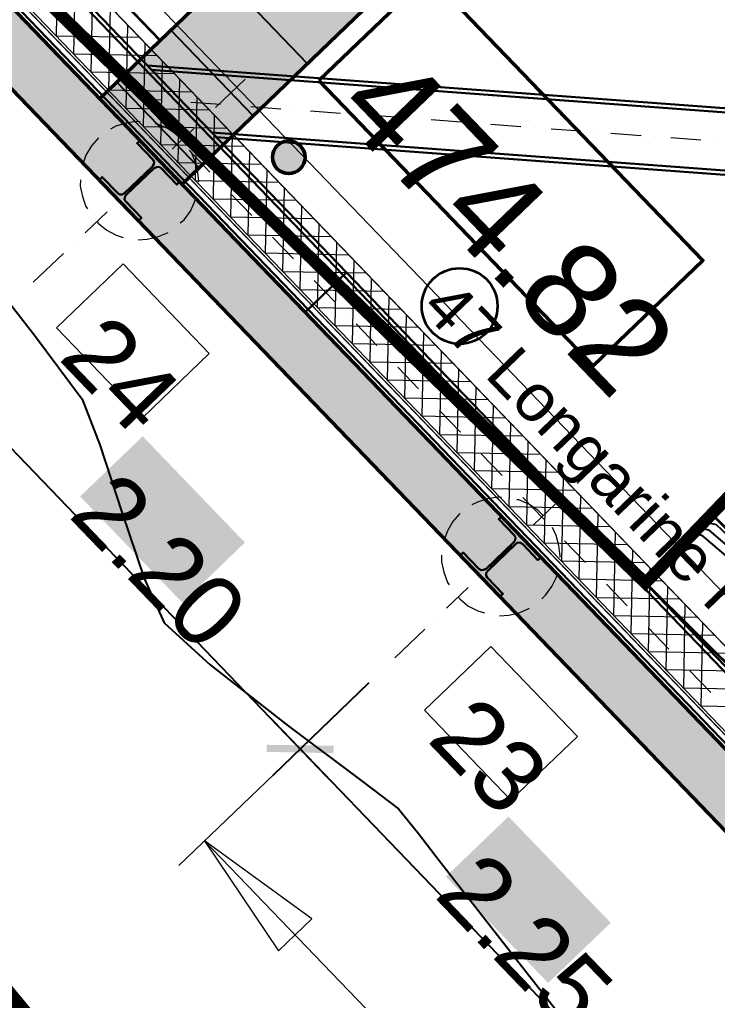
# Model space of a CAD drawing. Header units: metres. Extents: x 2687650.8 to 2687727.1, y 1234407.3 to 1234484.3.
# Drawn here: x 2687670.578 to 2687673.522, y 1234436.171 to 1234440.311 of the extents above; entities that cross this region are included whole.
import ezdxf

# ---------------------------------------------------------------- set-up
doc = ezdxf.new("R2010")
doc.units = ezdxf.units.M
for name, color, linetype in [('PDF_0', 7, 'Continuous'), ('PDF_A-GEFAELLE', 7, 'Continuous'), ('PDF_A-KOTEN', 7, 'Continuous'), ('PDF_A__BEML', 7, 'Continuous'), ('PDF_A__Text', 7, 'Continuous'), ('PDF_AV_01211-Bobe-Gebaeude', 7, 'Continuous'), ('PDF_AV_01313-Mauer-Sockel', 7, 'Continuous'), ('PDF_AV_01611-Parzelle', 7, 'Continuous'), ('PDF_E_BETON', 7, 'Continuous'), ('PDF_E_Text', 7, 'Continuous'), ('PDF_Text', 7, 'Continuous')]:
    doc.layers.add(name, color=color, linetype=linetype)
for name, color, linetype, true_color in [('PDF_062_Bauten.062 Bauteilschraffuren', 7, 'Continuous', 0x7f7f7f), ('PDF_211_Wände_Beton.211', 7, 'Continuous', 0x7f7f7f), ('PDF_211_Wände_Beton.211 Bauteilschraffuren', 7, 'Continuous', 0x7f7f7f), ('PDF_211_Wände_Beton.211 Schichttrennlinien', 7, 'Continuous', 0x7f7f7f), ('PDF_222_Spenglerarbeiten.222 Bauteilschraffuren', 7, 'Continuous', 0x7f7f7f), ('PDF_3D_Kurven', 7, 'Continuous', 0xdda500), ('PDF_3D_Kurven-Nebenhoehen', 7, 'Continuous', 0xdda500), ('PDF_A-2D-BÖSCHUNGEN', 7, 'Continuous', 0xfdfdfd), ('PDF_AV_01225-Bobe-ueb-befestigte', 7, 'Continuous', 0xfdfdfd), ('PDF_AV_01234-Bobe-Gartenanlage', 7, 'Continuous', 0xfdfdfd), ('PDF_Böschung Aushub', 7, 'Continuous', 0x7f7f7f), ('PDF_E_Farbe Beton', 7, 'Continuous', 0xdfff7f), ('PDF_Rühlwand Träger u Vermassung', 7, 'Continuous', 0x0ac1ff)]:
    doc.layers.add(name, color=color, linetype=linetype, true_color=true_color)
doc.styles.add('PDF Arial', font='arial.ttf')

# ---------------------------------------------------------------- blocks, each defined once
blk = doc.blocks.new('A$C1c84ec86')
at = {"layer": 'PDF_0', "transparency": 33554559}
blk.add_hatch(color=256, dxfattribs=at).paths.add_polyline_path([(2627.89, 405.56), (2607.99, 385.45), (2610.11, 383.34), (2630, 403.23)])
at = {"layer": 'PDF_A-KOTEN', "transparency": 33554559}
blk.add_hatch(color=256, dxfattribs=at).paths.add_polyline_path([(2436.11, 570.88), (2434.63, 570.88), (2433.79, 570.66), (2433.36, 570.66), (2432.73, 570.24), (2431.03, 569.39), (2430.19, 568.55), (2429.76, 567.7), (2429.55, 567.49), (2428.92, 566.22), (2428.71, 565.37), (2428.49, 564.95), (2428.49, 563.68), (2428.71, 562.83), (2428.71, 562.2), (2429.13, 560.93), (2429.55, 560.29), (2429.98, 559.87), (2430.4, 559.23), (2430.82, 558.81), (2431.46, 558.39), (2431.88, 557.96), (2432.52, 557.54), (2433.15, 557.33), (2434, 557.12), (2434.42, 557.12), (2435.9, 556.9), (2436.33, 557.12), (2437.17, 557.12), (2438.44, 557.54), (2439.71, 558.39), (2440.14, 558.81), (2440.77, 559.23), (2440.98, 559.87), (2441.41, 560.29), (2441.83, 560.93), (2442.46, 562.83), (2442.46, 564.95), (2442.25, 565.37), (2442.04, 566.22), (2441.41, 567.49), (2441.41, 567.7), (2440.77, 568.55), (2440.56, 568.76), (2439.71, 569.39), (2439.5, 569.61), (2438.65, 570.03), (2438.44, 570.24), (2437.6, 570.66), (2437.17, 570.66)])
at = {"layer": 'PDF_A__BEML', "true_color": 0xffffff, "transparency": 33554559}
for points in [[(2477.81, 437.95), (2477.81, 401.33), (2540.04, 401.33), (2540.04, 437.95)], [(2700.49, 437.95), (2700.49, 401.33), (2762.72, 401.33), (2762.72, 437.95)]]:
    blk.add_hatch(color=7, dxfattribs=at).paths.add_polyline_path(points)
at = {"layer": 'PDF_Böschung Aushub', "true_color": 0xdd6d8a, "transparency": 33554559}
blk.add_hatch(color=243, dxfattribs=at).paths.add_polyline_path([(1502.44, 1125.66), (1502.44, 547.8), (1552.39, 547.8), (1552.39, 1075.71), (2362.45, 1075.71), (2362.45, 523.67), (2412.62, 523.67), (2412.41, 1075.71), (2412.41, 1125.66)])
at = {"layer": 'PDF_E_Farbe Beton', "true_color": 0xbfff7f, "transparency": 33554559}
h = blk.add_hatch(color=71, dxfattribs=at)
h.paths.add_polyline_path([(3096.53, 1972.34), (3087.64, 1847.46), (3087.42, 523.67), (612.36, 523.67), (612.36, 1217.32), (591.83, 1429.41), (592.04, 1430.89), (672.48, 2565.87), (2668.74, 2565.87), (2848.03, 2530.94), (2997.89, 2390.18), (3013.34, 2375.79), (3093.99, 2206.03), (3096.53, 2200.53)])
h.paths.add_polyline_path([(3120.45, 1972.34), (3120.45, 2206.03), (3039.8, 2375.79), (3033.03, 2390.18), (2883.16, 2530.94), (2859.46, 2553.17), (2794.47, 2565.87), (2671.07, 2589.79), (650.04, 2589.79), (648.35, 2565.87), (567.91, 1430.89), (568.12, 1429.41), (588.44, 1217.32), (588.44, 499.75), (3111.55, 499.75), (3111.55, 1847.46)], flags=0)
at = {"layer": 'PDF_Rühlwand Träger u Vermassung', "transparency": 33554559}
for points in [[(2397.38, 501.66), (2397.17, 501.66), (2396.74, 501.45), (2387.01, 501.45), (2387.01, 499.75), (2410.93, 499.75), (2410.93, 501.45), (2401.19, 501.45), (2400.95, 501.46), (2400.55, 501.66), (2400.34, 501.87), (2399.92, 502.08), (2399.71, 502.51), (2399.71, 502.72), (2399.5, 503.14), (2399.5, 520.29), (2399.71, 520.71), (2399.92, 520.92), (2400.13, 521.34), (2400.55, 521.77), (2400.98, 521.98), (2411.14, 521.98), (2411.14, 523.67), (2387.01, 523.67), (2387.01, 521.98), (2397.17, 521.98), (2397.59, 521.77), (2398.01, 521.34), (2398.23, 520.92), (2398.44, 520.71), (2398.44, 520.29), (2398.65, 519.86), (2398.44, 503.56), (2398.44, 502.72), (2398.23, 502.51), (2398.01, 502.08), (2397.8, 501.87)], [(2606.93, 499.75), (2631.06, 499.75), (2631.06, 501.45), (2620.9, 501.45), (2620.69, 501.66), (2620.27, 501.87), (2620.06, 502.08), (2619.84, 502.51), (2619.63, 502.72), (2619.63, 520.71), (2619.84, 520.92), (2620.06, 521.34), (2620.27, 521.56), (2620.69, 521.77), (2620.9, 521.98), (2631.06, 521.98), (2631.06, 523.67), (2607.14, 523.67), (2607.14, 521.98), (2617.09, 521.98), (2617.52, 521.77), (2617.73, 521.56), (2618.15, 521.34), (2618.36, 520.92), (2618.36, 520.71), (2618.57, 520.29), (2618.57, 503.14), (2618.36, 502.72), (2618.15, 502.51), (2618.15, 502.08), (2617.73, 501.87), (2617.52, 501.66), (2617.09, 501.45), (2606.93, 501.45)]]:
    blk.add_hatch(color=256, dxfattribs=at).paths.add_polyline_path(points)
at = {"layer": 'PDF_062_Bauten.062 Bauteilschraffuren', "lineweight": 18}
blk.add_lwpolyline([(2621.11, 2560.79), (677.13, 2560.79), (608.13, 1589.22), (608.13, 1483.39), (616.38, 1483.39), (616.38, 527.69), (3083.61, 527.69), (3083.61, 1406.76), (3082.98, 1406.76), (3083.61, 1981.87), (3091.45, 1981.87), (3091.45, 2122.63)], dxfattribs=at)
at = {"layer": 'PDF_211_Wände_Beton.211', "lineweight": 18}
for points in [[(2625.56, 2560.79), (677.13, 2560.79), (676.5, 2552.75), (608.34, 1592.4), (608.34, 1483.39), (616.38, 1483.39), (616.38, 527.69), (617.44, 527.69), (3082.56, 527.69), (3083.61, 527.69), (3083.61, 1981.87), (3091.45, 1981.87), (3091.45, 2101.89), (3091.45, 2123.9)], [(3057.58, 2120.3), (2703.03, 2120.3), (2036.9, 2120.3), (1550.49, 2120.3), (1524.45, 2120.3), (1524.45, 1612.29), (1524.45, 1598.32), (1524.45, 1590.28), (1550.49, 1590.28), (1550.49, 2100.41), (2036.9, 2100.41), (2703.03, 2100.41), (3057.58, 2100.41), (3057.58, 1981.87), (3057.58, 553.73), (642.42, 553.73), (642.42, 1483.39), (642.42, 1591.13), (708.88, 2526.92), (2625.35, 2526.92)]]:
    blk.add_lwpolyline(points, dxfattribs=at)
at = {"layer": 'PDF_211_Wände_Beton.211 Bauteilschraffuren', "lineweight": 18}
for points in [[(2330.91, 528.75), (2305.73, 553.73)], [(2341.5, 528.75), (2316.52, 553.73)], [(2352.08, 528.75), (2327.1, 553.73)], [(2330.49, 528.75), (2355.47, 553.73)], [(2362.67, 528.75), (2337.69, 553.73)], [(2341.07, 528.75), (2366.05, 553.73)], [(2373.25, 528.75), (2348.27, 553.73)], [(2351.66, 528.75), (2376.64, 553.73)], [(2383.83, 528.75), (2358.85, 553.73)], [(2362.24, 528.75), (2387.43, 553.73)], [(2394.42, 528.75), (2369.44, 553.73)], [(2373.04, 528.75), (2398.01, 553.73)], [(2405, 528.75), (2380.02, 553.73)], [(2383.62, 528.75), (2408.6, 553.73)], [(2415.58, 528.75), (2390.61, 553.73)], [(2394.2, 528.75), (2419.18, 553.73)], [(2426.38, 528.75), (2401.19, 553.73)], [(2404.79, 528.75), (2429.76, 553.73)], [(2436.96, 528.75), (2411.98, 553.73)], [(2415.37, 528.75), (2440.35, 553.73)], [(2447.54, 528.75), (2422.57, 553.73)], [(2425.95, 528.75), (2450.93, 553.73)], [(2458.13, 528.75), (2433.15, 553.73)], [(2436.54, 528.75), (2461.52, 553.73)], [(2468.71, 528.75), (2443.73, 553.73)], [(2447.12, 528.75), (2472.1, 553.73)], [(2479.3, 528.75), (2454.32, 553.73)], [(2457.71, 528.75), (2482.89, 553.73)], [(2489.88, 528.75), (2464.9, 553.73)], [(2468.5, 528.75), (2493.48, 553.73)], [(2500.46, 528.75), (2475.49, 553.73)], [(2479.08, 528.75), (2504.06, 553.73)], [(2511.05, 528.75), (2486.07, 553.73)], [(2489.67, 528.75), (2514.64, 553.73)], [(2521.84, 528.75), (2496.65, 553.73)], [(2500.25, 528.75), (2525.23, 553.73)], [(2532.42, 528.75), (2507.45, 553.73)], [(2510.83, 528.75), (2535.81, 553.73)], [(2543.01, 528.75), (2518.03, 553.73)], [(2521.42, 528.75), (2546.39, 553.73)], [(2553.59, 528.75), (2528.61, 553.73)], [(2532, 528.75), (2556.98, 553.73)], [(2564.18, 528.75), (2539.2, 553.73)], [(2542.58, 528.75), (2567.56, 553.73)], [(2574.76, 528.75), (2549.78, 553.73)], [(2553.17, 528.75), (2578.36, 553.73)], [(2585.34, 528.75), (2560.37, 553.73)], [(2563.96, 528.75), (2588.94, 553.73)], [(2595.93, 528.75), (2570.95, 553.73)], [(2574.55, 528.75), (2599.52, 553.73)], [(2606.51, 528.75), (2581.53, 553.73)], [(2585.13, 528.75), (2610.11, 553.73)], [(2617.3, 528.75), (2592.12, 553.73)], [(2595.71, 528.75), (2620.69, 553.73)], [(2627.89, 528.75), (2602.91, 553.73)], [(2606.3, 528.75), (2631.27, 553.73)], [(2638.47, 528.75), (2613.49, 553.73)], [(2616.88, 528.75), (2641.86, 553.73)], [(2649.06, 528.75), (2624.08, 553.73)], [(2627.46, 528.75), (2652.44, 553.73)], [(2659.64, 528.75), (2634.66, 553.73)], [(2638.05, 528.75), (2663.03, 553.73)], [(2670.22, 528.75), (2645.24, 553.73)], [(2648.63, 528.75), (2673.82, 553.73)], [(2680.81, 528.75), (2655.83, 553.73)], [(2659.43, 528.75), (2684.4, 553.73)], [(2691.39, 528.75), (2666.41, 553.73)], [(2670.01, 528.75), (2694.99, 553.73)], [(2701.97, 528.75), (2677, 553.73)], [(2680.59, 528.75), (2705.57, 553.73)], [(2712.77, 528.75), (2687.58, 553.73)], [(2691.18, 528.75), (2716.15, 553.73)], [(2723.35, 528.75), (2698.37, 553.73)], [(2701.76, 528.75), (2726.74, 553.73)], [(2712.34, 528.75), (2737.32, 553.73)], [(2722.93, 528.75), (2747.91, 553.73)]]:
    blk.add_lwpolyline(points, dxfattribs=at)
at = {"layer": 'PDF_211_Wände_Beton.211 Schichttrennlinien', "lineweight": 18}
blk.add_lwpolyline([(617.44, 528.75), (642.42, 528.75), (3057.58, 528.75), (3082.56, 528.75)], dxfattribs=at)
at = {"layer": 'PDF_222_Spenglerarbeiten.222 Bauteilschraffuren', "lineweight": 18}
blk.add_lwpolyline([(2293.45, 553.73), (2293.45, 568.76), (3057.58, 568.76), (3057.58, 553.73)], close=True, dxfattribs=at)
at = {"layer": 'PDF_3D_Kurven', "lineweight": 25}
blk.add_lwpolyline([(2344.88, 441.97), (2415.37, 434.56), (2448.81, 430.33), (2467.87, 422.49), (2494.75, 409.37), (2521.84, 396.67), (2540.89, 389.9), (2567.14, 391.59), (2608.41, 397.52), (2647.15, 403.87), (2665.99, 406.83), (2679.32, 405.56), (2692.87, 404.08), (2710.65, 402.17), (2746.42, 398.58), (2781.77, 394.98)], dxfattribs=at)
at = {"layer": 'PDF_3D_Kurven-Nebenhoehen', "lineweight": 25}
for points in [[(2668.11, 583.79), (2672.34, 586.54), (2679.32, 586.96), (2687.16, 587.39), (2704.51, 587.6), (2741.34, 588.23), (2777.96, 588.87), (2795.11, 589.29), (2801.46, 589.29), (2807.6, 589.5), (2810.77, 598.39), (2813.95, 608.76), (2813.73, 625.7), (2813.1, 655.12), (2812.68, 671), (2814.58, 680.31), (2815.85, 698.72), (2819.03, 742.96), (2822.84, 795.88), (2826.22, 841.39), (2827.92, 862.77)], [(2668.11, 580.4), (2671.7, 582.73), (2686.1, 584), (2711.07, 585.06), (2729.91, 585.69), (2751.29, 586.12), (2780.08, 586.54), (2794.9, 586.75), (2804, 587.17), (2810.35, 587.39), (2817.12, 587.39), (2830.03, 588.02), (2855.22, 588.87), (2874.48, 589.93), (2893.75, 591.83), (2918.93, 594.79), (2932.27, 596.91), (2932.27, 606.22), (2931.85, 615.96), (2935.45, 634.16), (2943.49, 672.69), (2951.74, 712.48), (2955.98, 734.5), (2957.25, 749.52)], [(2668.32, 577.23), (2671.28, 578.92), (2689.91, 580.82), (2723.77, 582.31), (2756.8, 583.58), (2772.67, 584), (2783.89, 584.21), (2794.68, 584.42), (2803.57, 584.85), (2812.68, 585.27), (2831.3, 585.9), (2871.31, 587.6), (2911.95, 589.29), (2933.12, 590.35), (2949.63, 592.25), (2966.14, 594.37), (2986.03, 595.22), (3018.63, 597.55), (3040.01, 602.84), (3046.78, 622.1), (3051.86, 652.58)]]:
    blk.add_lwpolyline(points, dxfattribs=at)
at = {"layer": 'PDF_A-2D-BÖSCHUNGEN', "lineweight": 25}
blk.add_lwpolyline([(2362.45, 1069.15), (2362.45, 559.23), (2312.5, 559.23), (1602.56, 559.23), (1552.39, 559.23), (1552.39, 558.6), (2362.45, 558.81), (2362.45, 559.23)], dxfattribs=at)
at = {"layer": 'PDF_A-GEFAELLE', "lineweight": 18}
blk.add_lwpolyline([(2674.03, 328.72), (2674.03, 348.2), (2619, 338.46)], close=True, dxfattribs=at)
at = {"layer": 'PDF_A-KOTEN', "lineweight": 50}
blk.add_lwpolyline([(2421.09, 595.64), (2421.09, 659.78), (2588.09, 659.78), (2588.09, 595.64)], close=True, dxfattribs=at)
blk.add_circle((2435.59, 564), 6.88, dxfattribs=at)
at = {"layer": 'PDF_A__BEML', "lineweight": 25}
blk.add_lwpolyline([(2619, 378.47), (2619, 434.35)], close=True, dxfattribs=at)
for points in [[(2382.99, 394.34), (2635.08, 394.34)], [(2602.91, 394.34), (2860.09, 394.34)]]:
    blk.add_lwpolyline(points, dxfattribs=at)
at = {"layer": 'PDF_A__Text', "lineweight": 18}
for points in [[(2472.1, 482.4), (2419.6, 482.4), (2419.6, 443.45), (2472.1, 443.45)], [(2696.26, 482.4), (2643.55, 482.4), (2643.55, 443.45), (2696.26, 443.45)]]:
    blk.add_lwpolyline(points, close=True, dxfattribs=at)
at = {"layer": 'PDF_AV_01211-Bobe-Gebaeude', "lineweight": 0, "const_width": 5.09}
blk.add_lwpolyline([(2642.28, 1209.17), (2629.9, 1514.08), (2219.05, 1482.01), (2230.69, 1192.23), (1979.96, 1181.97), (1981.02, 1154.03), (1996.16, 1154.66), (2019.86, 526), (2669.48, 547.91), (2667.89, 588.13), (2643.66, 1178.9)], dxfattribs=at)
at = {"layer": 'PDF_AV_01225-Bobe-ueb-befestigte', "lineweight": 25}
for points in [[(2667.68, 591.62), (2667.68, 590.98)], [(2667.68, 590.77), (2667.68, 589.93)], [(2667.89, 589.71), (2667.89, 589.08)], [(2667.89, 588.87), (2667.89, 588.23), (2668.53, 588.23)], [(2668.74, 588.23), (2669.38, 588.23)], [(2669.59, 588.23), (2670.43, 588.23)], [(2670.65, 588.23), (2671.28, 588.23)]]:
    blk.add_lwpolyline(points, dxfattribs=at)
at = {"layer": 'PDF_AV_01234-Bobe-Gartenanlage', "lineweight": 25}
for points in [[(2668.53, 588.23), (2667.89, 588.23), (2667.89, 587.6)], [(2669.38, 588.23), (2668.74, 588.23)], [(2670.43, 588.23), (2669.59, 588.23)], [(2671.28, 588.23), (2670.65, 588.23)], [(2667.89, 587.39), (2667.89, 586.75)], [(2667.89, 586.54), (2667.89, 585.9)], [(2667.89, 585.69), (2667.89, 584.85)], [(2668.11, 584.63), (2668.11, 584)], [(2668.11, 583.79), (2668.11, 582.94)], [(2668.11, 582.73), (2668.11, 582.09)], [(2668.11, 581.88), (2668.11, 581.25)], [(2668.11, 581.04), (2668.11, 580.19)], [(2668.11, 579.98), (2668.32, 579.34)], [(2668.32, 579.13), (2668.32, 578.5)], [(2668.32, 578.07), (2668.32, 577.44)], [(2668.32, 577.23), (2668.32, 576.59)], [(2668.32, 576.38), (2668.32, 575.53)], [(2668.32, 575.32), (2668.32, 574.69)], [(2668.32, 574.47), (2668.53, 573.84)], [(2668.53, 573.63), (2668.53, 572.78)], [(2668.53, 572.57), (2668.53, 571.93)], [(2668.53, 571.72), (2668.53, 570.88)], [(2668.53, 570.66), (2668.53, 570.03)], [(2668.53, 569.82), (2668.74, 569.18)], [(2668.74, 568.97), (2668.74, 568.12)], [(2668.74, 567.91), (2668.74, 567.28)], [(2668.74, 567.07), (2668.74, 566.22)], [(2668.74, 566.01), (2668.74, 565.37)], [(2668.74, 565.16), (2668.74, 564.52)], [(2668.74, 564.31), (2668.95, 563.47)], [(2668.95, 563.25), (2668.95, 562.62)], [(2668.95, 562.41), (2668.95, 561.77)], [(2668.95, 561.35), (2668.95, 560.71)], [(2668.95, 560.5), (2668.95, 559.87)], [(2668.95, 559.66), (2668.95, 558.81)], [(2669.16, 558.6), (2669.16, 557.96)], [(2669.16, 557.75), (2669.16, 557.12)], [(2669.16, 556.69), (2669.16, 556.06)], [(2669.16, 555.85), (2669.16, 555.21)], [(2669.16, 555), (2669.16, 554.15)], [(2669.16, 553.94), (2669.38, 553.31)], [(2669.38, 553.09), (2669.38, 552.46)], [(2669.38, 552.25), (2669.38, 551.4)], [(2669.38, 551.19), (2669.38, 550.55)], [(2625.77, 546.53), (2625.14, 546.32)], [(2626.62, 546.53), (2625.98, 546.53)], [(2627.68, 546.53), (2626.83, 546.53)], [(2628.52, 546.53), (2627.89, 546.53)], [(2629.37, 546.53), (2628.73, 546.53)], [(2630.43, 546.53), (2629.79, 546.53)], [(2631.27, 546.53), (2630.64, 546.53)], [(2632.33, 546.74), (2631.49, 546.74)], [(2633.18, 546.74), (2632.54, 546.74)], [(2634.03, 546.74), (2633.39, 546.74)], [(2635.08, 546.74), (2634.45, 546.74)], [(2635.93, 546.74), (2635.3, 546.74)], [(2636.99, 546.74), (2636.14, 546.74)], [(2637.84, 546.96), (2637.2, 546.74)], [(2638.68, 546.96), (2638.05, 546.96)], [(2639.74, 546.96), (2638.89, 546.96)], [(2640.59, 546.96), (2639.95, 546.96)], [(2641.65, 546.96), (2640.8, 546.96)], [(2642.49, 546.96), (2641.86, 546.96)], [(2643.34, 546.96), (2642.7, 546.96)], [(2644.4, 547.17), (2643.55, 546.96)], [(2645.24, 547.17), (2644.61, 547.17)], [(2646.3, 547.17), (2645.46, 547.17)], [(2647.15, 547.17), (2646.52, 547.17)], [(2648, 547.17), (2647.36, 547.17)], [(2649.06, 547.17), (2648.21, 547.17)], [(2649.9, 547.17), (2649.27, 547.17)], [(2650.75, 547.38), (2650.11, 547.17)], [(2651.81, 547.38), (2651.17, 547.38)], [(2652.65, 547.38), (2652.02, 547.38)], [(2653.71, 547.38), (2652.87, 547.38)], [(2654.56, 547.38), (2653.92, 547.38)], [(2655.41, 547.38), (2654.77, 547.38)], [(2656.46, 547.38), (2655.83, 547.38)], [(2657.31, 547.59), (2656.68, 547.59)], [(2658.37, 547.59), (2657.52, 547.59)], [(2659.22, 547.59), (2658.58, 547.59)], [(2660.06, 547.59), (2659.43, 547.59)], [(2661.12, 547.59), (2660.27, 547.59)], [(2661.97, 547.59), (2661.33, 547.59)], [(2663.03, 547.8), (2662.18, 547.59)], [(2663.87, 547.8), (2663.24, 547.8)], [(2664.72, 547.8), (2664.08, 547.8)], [(2665.78, 547.8), (2664.93, 547.8)], [(2666.62, 547.8), (2665.99, 547.8)], [(2667.68, 547.8), (2666.84, 547.8)], [(2668.53, 547.8), (2667.89, 547.8)], [(2669.38, 548.44), (2669.59, 548.01), (2668.74, 547.8)], [(2669.38, 550.34), (2669.38, 549.5)], [(2669.38, 549.28), (2669.38, 548.65)], [(2506.81, 542.51), (2506.18, 542.51)], [(2507.66, 542.51), (2507.02, 542.51)], [(2508.72, 542.51), (2507.87, 542.51)], [(2509.56, 542.51), (2508.93, 542.51)], [(2510.41, 542.51), (2509.78, 542.51)], [(2511.47, 542.51), (2510.62, 542.51)], [(2512.32, 542.72), (2511.68, 542.51)], [(2513.37, 542.72), (2512.53, 542.72)], [(2514.22, 542.72), (2513.59, 542.72)], [(2515.07, 542.72), (2514.43, 542.72)], [(2516.13, 542.72), (2515.28, 542.72)], [(2516.97, 542.72), (2516.34, 542.72)], [(2518.03, 542.72), (2517.18, 542.72)], [(2518.88, 542.93), (2518.24, 542.72)], [(2519.72, 542.93), (2519.09, 542.93)], [(2520.78, 542.93), (2519.94, 542.93)], [(2521.63, 542.93), (2520.99, 542.93)], [(2522.48, 542.93), (2521.84, 542.93)], [(2523.53, 542.93), (2522.9, 542.93)], [(2524.38, 542.93), (2523.75, 542.93)], [(2525.44, 543.15), (2524.59, 542.93)], [(2526.29, 543.15), (2525.65, 543.15)], [(2527.13, 543.15), (2526.5, 543.15)], [(2528.19, 543.15), (2527.56, 543.15)], [(2529.04, 543.15), (2528.4, 543.15)], [(2530.1, 543.15), (2529.25, 543.15)], [(2530.94, 543.15), (2530.31, 543.15)], [(2531.79, 543.36), (2531.15, 543.36)], [(2532.85, 543.36), (2532, 543.36)], [(2533.69, 543.36), (2533.06, 543.36)], [(2534.75, 543.36), (2533.91, 543.36)], [(2535.6, 543.36), (2534.96, 543.36)], [(2536.45, 543.36), (2535.81, 543.36)], [(2537.5, 543.57), (2536.66, 543.36)], [(2538.35, 543.57), (2537.72, 543.57)], [(2539.41, 543.57), (2538.56, 543.57)], [(2540.26, 543.57), (2539.62, 543.57)], [(2541.1, 543.57), (2540.47, 543.57)], [(2542.16, 543.57), (2541.31, 543.57)], [(2543.01, 543.57), (2542.37, 543.57)], [(2543.85, 543.78), (2543.22, 543.57)], [(2544.91, 543.78), (2544.28, 543.78)], [(2545.76, 543.78), (2545.12, 543.78)], [(2546.82, 543.78), (2545.97, 543.78)], [(2547.66, 543.78), (2547.03, 543.78)], [(2548.51, 543.78), (2547.88, 543.78)], [(2549.57, 543.78), (2548.93, 543.78)], [(2550.42, 543.99), (2549.78, 543.78)], [(2551.48, 543.99), (2550.63, 543.99)], [(2552.32, 543.99), (2551.69, 543.99)], [(2553.17, 543.99), (2552.53, 543.99)], [(2554.23, 543.99), (2553.38, 543.99)], [(2555.07, 543.99), (2554.44, 543.99)], [(2556.13, 543.99), (2555.29, 543.99)], [(2556.98, 544.2), (2556.34, 544.2)], [(2557.83, 544.2), (2557.19, 544.2)], [(2558.88, 544.2), (2558.04, 544.2)], [(2559.73, 544.2), (2559.1, 544.2)], [(2560.79, 544.2), (2559.94, 544.2)], [(2561.64, 544.2), (2561, 544.2)], [(2562.48, 544.42), (2561.85, 544.2)], [(2563.54, 544.42), (2562.69, 544.42)], [(2564.39, 544.42), (2563.75, 544.42)], [(2565.23, 544.42), (2564.6, 544.42)], [(2566.29, 544.42), (2565.66, 544.42)], [(2567.14, 544.42), (2566.5, 544.42)], [(2568.2, 544.42), (2567.35, 544.42)], [(2569.04, 544.63), (2568.41, 544.42)], [(2569.89, 544.63), (2569.26, 544.63)], [(2570.95, 544.63), (2570.31, 544.63)], [(2571.8, 544.63), (2571.16, 544.63)], [(2572.85, 544.63), (2572.01, 544.63)], [(2573.7, 544.63), (2573.07, 544.63)], [(2574.55, 544.63), (2573.91, 544.63)], [(2575.61, 544.84), (2574.76, 544.63)], [(2576.45, 544.84), (2575.82, 544.84)], [(2577.51, 544.84), (2576.66, 544.84)], [(2578.36, 544.84), (2577.72, 544.84)], [(2579.2, 544.84), (2578.57, 544.84)], [(2580.26, 544.84), (2579.42, 544.84)], [(2581.11, 544.84), (2580.47, 544.84)], [(2582.17, 545.05), (2581.32, 545.05)], [(2583.01, 545.05), (2582.38, 545.05)], [(2583.86, 545.05), (2583.23, 545.05)], [(2584.92, 545.05), (2584.07, 545.05)], [(2585.77, 545.05), (2585.13, 545.05)], [(2586.61, 545.05), (2585.98, 545.05)], [(2587.67, 545.26), (2587.04, 545.05)], [(2588.52, 545.26), (2587.88, 545.26)], [(2589.58, 545.26), (2588.73, 545.26)], [(2590.42, 545.26), (2589.79, 545.26)], [(2591.27, 545.26), (2590.63, 545.26)], [(2592.33, 545.26), (2591.69, 545.26)], [(2593.17, 545.26), (2592.54, 545.26)], [(2594.23, 545.47), (2593.39, 545.26)], [(2595.08, 545.47), (2594.44, 545.47)], [(2595.93, 545.47), (2595.29, 545.47)], [(2596.98, 545.47), (2596.14, 545.47)], [(2597.83, 545.47), (2597.2, 545.47)], [(2598.89, 545.47), (2598.04, 545.47)], [(2599.74, 545.47), (2599.1, 545.47)], [(2600.58, 545.69), (2599.95, 545.47)], [(2601.64, 545.69), (2600.79, 545.69)], [(2602.49, 545.69), (2601.85, 545.69)], [(2603.55, 545.69), (2602.7, 545.69)], [(2604.39, 545.69), (2603.76, 545.69)], [(2605.24, 545.69), (2604.6, 545.69)], [(2606.3, 545.69), (2605.45, 545.69)], [(2607.14, 545.9), (2606.51, 545.9)], [(2607.99, 545.9), (2607.36, 545.9)], [(2609.05, 545.9), (2608.41, 545.9)], [(2609.9, 545.9), (2609.26, 545.9)], [(2610.95, 545.9), (2610.11, 545.9)], [(2611.8, 545.9), (2611.17, 545.9)], [(2612.65, 546.11), (2612.01, 545.9)], [(2613.71, 546.11), (2613.07, 546.11)], [(2614.55, 546.11), (2613.92, 546.11)], [(2615.61, 546.11), (2614.76, 546.11)], [(2616.46, 546.11), (2615.82, 546.11)], [(2617.3, 546.11), (2616.67, 546.11)], [(2618.36, 546.11), (2617.52, 546.11)], [(2619.21, 546.32), (2618.57, 546.11)], [(2620.27, 546.32), (2619.42, 546.32)], [(2621.11, 546.32), (2620.48, 546.32)], [(2621.96, 546.32), (2621.33, 546.32)], [(2623.02, 546.32), (2622.17, 546.32)], [(2623.87, 546.32), (2623.23, 546.32)], [(2624.92, 546.32), (2624.08, 546.32)], [(2381.29, 538.28), (2380.66, 538.07)], [(2382.14, 538.28), (2381.5, 538.28)], [(2383.2, 538.28), (2382.35, 538.28)], [(2384.04, 538.28), (2383.41, 538.28)], [(2385.1, 538.28), (2384.26, 538.28)], [(2385.95, 538.28), (2385.31, 538.28)], [(2386.8, 538.28), (2386.16, 538.28)], [(2387.85, 538.49), (2387.01, 538.49)], [(2388.7, 538.49), (2388.07, 538.49)], [(2389.76, 538.49), (2388.91, 538.49)], [(2390.61, 538.49), (2389.97, 538.49)], [(2391.45, 538.49), (2390.82, 538.49)], [(2392.51, 538.49), (2391.66, 538.49)], [(2393.36, 538.7), (2392.72, 538.49)], [(2394.2, 538.7), (2393.57, 538.7)], [(2395.26, 538.7), (2394.63, 538.7)], [(2396.11, 538.7), (2395.47, 538.7)], [(2397.17, 538.7), (2396.32, 538.7)], [(2398.01, 538.7), (2397.38, 538.7)], [(2398.86, 538.7), (2398.23, 538.7)], [(2399.92, 538.91), (2399.28, 538.7)], [(2400.77, 538.91), (2400.13, 538.91)], [(2401.82, 538.91), (2400.98, 538.91)], [(2402.67, 538.91), (2402.04, 538.91)], [(2403.52, 538.91), (2402.88, 538.91)], [(2404.58, 538.91), (2403.73, 538.91)], [(2405.42, 538.91), (2404.79, 538.91)], [(2406.48, 539.12), (2405.63, 538.91)], [(2407.33, 539.12), (2406.69, 539.12)], [(2408.17, 539.12), (2407.54, 539.12)], [(2409.23, 539.12), (2408.39, 539.12)], [(2410.08, 539.12), (2409.44, 539.12)], [(2411.14, 539.12), (2410.29, 539.12)], [(2411.98, 539.12), (2411.35, 539.12)], [(2412.83, 539.34), (2412.2, 539.34)], [(2413.89, 539.34), (2413.04, 539.34)], [(2414.74, 539.34), (2414.1, 539.34)], [(2415.58, 539.34), (2414.95, 539.34)], [(2416.64, 539.34), (2416.01, 539.34)], [(2417.49, 539.34), (2416.85, 539.34)], [(2418.55, 539.55), (2417.7, 539.34)], [(2419.39, 539.55), (2418.76, 539.55)], [(2420.24, 539.55), (2419.6, 539.55)], [(2421.3, 539.55), (2420.66, 539.55)], [(2422.14, 539.55), (2421.51, 539.55)], [(2423.2, 539.55), (2422.36, 539.55)], [(2424.05, 539.55), (2423.41, 539.55)], [(2424.9, 539.76), (2424.26, 539.55)], [(2425.95, 539.76), (2425.11, 539.76)], [(2426.8, 539.76), (2426.17, 539.76)], [(2427.86, 539.76), (2427.01, 539.76)], [(2428.71, 539.76), (2428.07, 539.76)], [(2429.55, 539.76), (2428.92, 539.76)], [(2430.61, 539.76), (2429.76, 539.76)], [(2431.46, 539.97), (2430.82, 539.76)], [(2432.52, 539.97), (2431.67, 539.97)], [(2433.36, 539.97), (2432.73, 539.97)], [(2434.21, 539.97), (2433.57, 539.97)], [(2435.27, 539.97), (2434.42, 539.97)], [(2436.11, 539.97), (2435.48, 539.97)], [(2436.96, 539.97), (2436.33, 539.97)], [(2438.02, 540.18), (2437.38, 540.18)], [(2438.87, 540.18), (2438.23, 540.18)], [(2439.92, 540.18), (2439.08, 540.18)], [(2440.77, 540.18), (2440.14, 540.18)], [(2441.62, 540.18), (2440.98, 540.18)], [(2442.68, 540.18), (2442.04, 540.18)], [(2443.52, 540.39), (2442.89, 540.18)], [(2444.58, 540.39), (2443.73, 540.39)], [(2445.43, 540.39), (2444.79, 540.39)], [(2446.27, 540.39), (2445.64, 540.39)], [(2447.33, 540.39), (2446.49, 540.39)], [(2448.18, 540.39), (2447.54, 540.39)], [(2449.24, 540.39), (2448.39, 540.39)], [(2450.08, 540.61), (2449.45, 540.39)], [(2450.93, 540.61), (2450.3, 540.61)], [(2451.99, 540.61), (2451.14, 540.61)], [(2452.84, 540.61), (2452.2, 540.61)], [(2453.89, 540.61), (2453.05, 540.61)], [(2454.74, 540.61), (2454.11, 540.61)], [(2455.59, 540.61), (2454.95, 540.61)], [(2456.65, 540.82), (2455.8, 540.61)], [(2457.49, 540.82), (2456.86, 540.82)], [(2458.34, 540.82), (2457.71, 540.82)], [(2459.4, 540.82), (2458.76, 540.82)], [(2460.25, 540.82), (2459.61, 540.82)], [(2461.3, 540.82), (2460.46, 540.82)], [(2462.15, 540.82), (2461.52, 540.82)], [(2463, 541.03), (2462.36, 541.03)], [(2464.06, 541.03), (2463.42, 541.03)], [(2464.9, 541.03), (2464.27, 541.03)], [(2465.96, 541.03), (2465.11, 541.03)], [(2466.81, 541.03), (2466.17, 541.03)], [(2467.65, 541.03), (2467.02, 541.03)], [(2468.71, 541.24), (2467.87, 541.03)], [(2469.56, 541.24), (2468.92, 541.24)], [(2470.62, 541.24), (2469.77, 541.24)], [(2471.46, 541.24), (2470.83, 541.24)], [(2472.31, 541.24), (2471.68, 541.24)], [(2473.37, 541.24), (2472.52, 541.24)], [(2474.22, 541.24), (2473.58, 541.24)], [(2475.27, 541.45), (2474.43, 541.24)], [(2476.12, 541.45), (2475.49, 541.45)], [(2476.97, 541.45), (2476.33, 541.45)], [(2478.03, 541.45), (2477.18, 541.45)], [(2478.87, 541.45), (2478.24, 541.45)], [(2479.72, 541.45), (2479.08, 541.45)], [(2480.78, 541.45), (2480.14, 541.45)], [(2481.62, 541.66), (2480.99, 541.45)], [(2482.68, 541.66), (2481.84, 541.66)], [(2483.53, 541.66), (2482.89, 541.66)], [(2484.38, 541.66), (2483.74, 541.66)], [(2485.43, 541.66), (2484.8, 541.66)], [(2486.28, 541.66), (2485.65, 541.66)], [(2487.34, 541.88), (2486.49, 541.66)], [(2488.19, 541.88), (2487.55, 541.88)], [(2489.03, 541.88), (2488.4, 541.88)], [(2490.09, 541.88), (2489.24, 541.88)], [(2490.94, 541.88), (2490.3, 541.88)], [(2492, 541.88), (2491.15, 541.88)], [(2492.84, 541.88), (2492.21, 541.88)], [(2493.69, 542.09), (2493.05, 541.88)], [(2494.75, 542.09), (2493.9, 542.09)], [(2495.59, 542.09), (2494.96, 542.09)], [(2496.65, 542.09), (2495.81, 542.09)], [(2497.5, 542.09), (2496.86, 542.09)], [(2498.35, 542.09), (2497.71, 542.09)], [(2499.4, 542.09), (2498.56, 542.09)], [(2500.25, 542.3), (2499.62, 542.09)], [(2501.1, 542.3), (2500.46, 542.3)], [(2502.16, 542.3), (2501.52, 542.3)], [(2503, 542.3), (2502.37, 542.3)], [(2504.06, 542.3), (2503.21, 542.3)], [(2504.91, 542.3), (2504.27, 542.3)], [(2505.75, 542.3), (2505.12, 542.3)], [(2329.22, 536.37), (2328.59, 536.37)], [(2330.07, 536.37), (2329.43, 536.37)], [(2331.13, 536.58), (2330.49, 536.37)], [(2331.97, 536.58), (2331.34, 536.58)], [(2333.03, 536.58), (2332.18, 536.58)], [(2333.88, 536.58), (2333.24, 536.58)], [(2334.72, 536.58), (2334.09, 536.58)], [(2335.78, 536.58), (2335.15, 536.58)], [(2336.63, 536.58), (2335.99, 536.58)], [(2337.69, 536.8), (2336.84, 536.8)], [(2338.53, 536.8), (2337.9, 536.8)], [(2339.38, 536.8), (2338.75, 536.8)], [(2340.44, 536.8), (2339.59, 536.8)], [(2341.29, 536.8), (2340.65, 536.8)], [(2342.34, 536.8), (2341.5, 536.8)], [(2343.19, 537.01), (2342.56, 536.8)], [(2344.04, 537.01), (2343.4, 537.01)], [(2345.1, 537.01), (2344.25, 537.01)], [(2345.94, 537.01), (2345.31, 537.01)], [(2347, 537.01), (2346.15, 537.01)], [(2347.85, 537.01), (2347.21, 537.01)], [(2348.69, 537.01), (2348.06, 537.01)], [(2349.75, 537.22), (2348.91, 537.01)], [(2350.6, 537.22), (2349.96, 537.22)], [(2351.45, 537.22), (2350.81, 537.22)], [(2352.5, 537.22), (2351.87, 537.22)], [(2353.35, 537.22), (2352.72, 537.22)], [(2354.41, 537.22), (2353.56, 537.22)], [(2355.26, 537.22), (2354.62, 537.22)], [(2356.1, 537.43), (2355.47, 537.22)], [(2357.16, 537.43), (2356.53, 537.43)], [(2358.01, 537.43), (2357.37, 537.43)], [(2359.07, 537.43), (2358.22, 537.43)], [(2359.91, 537.43), (2359.28, 537.43)], [(2360.76, 537.43), (2360.12, 537.43)], [(2361.82, 537.43), (2360.97, 537.43)], [(2362.67, 537.64), (2362.03, 537.64)], [(2363.72, 537.64), (2362.88, 537.64)], [(2364.57, 537.64), (2363.94, 537.64)], [(2365.42, 537.64), (2364.78, 537.64)], [(2366.48, 537.64), (2365.63, 537.64)], [(2367.32, 537.64), (2366.69, 537.64)], [(2368.38, 537.85), (2367.53, 537.64)], [(2369.23, 537.85), (2368.59, 537.85)], [(2370.07, 537.85), (2369.44, 537.85)], [(2371.13, 537.85), (2370.29, 537.85)], [(2371.98, 537.85), (2371.34, 537.85)], [(2372.83, 537.85), (2372.19, 537.85)], [(2373.88, 537.85), (2373.25, 537.85)], [(2374.73, 538.07), (2374.1, 537.85)], [(2375.79, 538.07), (2374.94, 538.07)], [(2376.64, 538.07), (2376, 538.07)], [(2377.48, 538.07), (2376.85, 538.07)], [(2378.54, 538.07), (2377.91, 538.07)], [(2379.39, 538.07), (2378.75, 538.07)], [(2380.45, 538.07), (2379.6, 538.07)]]:
    blk.add_lwpolyline(points, dxfattribs=at)
at = {"layer": 'PDF_AV_01313-Mauer-Sockel', "lineweight": 35}
blk.add_lwpolyline([(2966.98, 594.79), (2667.89, 588.23), (2669.59, 548.01), (2967.83, 554.79)], close=True, dxfattribs=at)
at = {"layer": 'PDF_AV_01611-Parzelle', "lineweight": 0}
blk.add_lwpolyline([(1459.68, 316.13, 10, 10, 0), (3414.46, 173.46, 10, 10, 0), (3332.64, 2138.72, 10, 10, 0)], format="xyseb", dxfattribs=at)
at = {"layer": 'PDF_Böschung Aushub', "color": 7, "lineweight": 25}
for points in [[(2412.62, 597.12), (2362.45, 597.12)], [(2412.62, 565.37), (2362.45, 565.37)], [(2412.62, 533.62), (2362.45, 533.62)]]:
    blk.add_lwpolyline(points, dxfattribs=at)
at = {"layer": 'PDF_E_BETON', "lineweight": 50}
for points in [[(567.91, 1430.89), (650.04, 2589.79), (2671.07, 2589.79), (2859.46, 2553.17), (3033.03, 2390.18), (3120.45, 2206.03), (3120.45, 1972.34), (3111.55, 1847.25), (3111.55, 499.75), (588.44, 499.75), (588.44, 1217.32)], [(612.36, 1217.32), (591.83, 1429.41), (672.48, 2565.87), (2668.74, 2565.87), (2848.03, 2530.94), (3013.34, 2375.79), (3096.53, 2200.53), (3096.53, 1972.34), (3087.64, 1847.46), (3087.42, 523.67), (612.36, 523.67)]]:
    blk.add_lwpolyline(points, close=True, dxfattribs=at)
at = {"layer": 'PDF_E_BETON', "lineweight": 18}
for points in [[(2619, 338.46), (3284.91, 338.46), (3284.91, 1175.19)], [(2619, 388.42), (2619, 323.43)]]:
    blk.add_lwpolyline(points, dxfattribs=at)
at = {"layer": 'PDF_E_BETON', "lineweight": 50}
for points in [[(1502.44, 547.8), (1502.44, 1125.66), (2412.41, 1125.66), (2412.62, 523.67)], [(1552.39, 558.6), (1552.39, 1075.71), (2362.45, 1075.71), (2362.45, 523.67)]]:
    blk.add_lwpolyline(points, dxfattribs=at)
at = {"layer": 'PDF_E_Text', "lineweight": 35}
blk.add_circle((2530.84, 572.46), 15.98, dxfattribs=at)
at = {"layer": 'PDF_Rühlwand Träger u Vermassung', "color": 160, "lineweight": 30, "true_color": 0x3333ff}
for points in [[(2366.26, 547.8), (3063.51, 1173.29)], [(2368.8, 547.8), (3063.51, 1170.75)], [(2405.42, 547.8), (3063.51, 1137.94)], [(2408.17, 547.8), (3063.51, 1135.61)], [(1887.46, 523.67), (2487.55, 523.67), (2487.55, 547.8), (1887.46, 547.8)], [(2487.55, 523.67), (3087.42, 523.67), (3087.42, 547.8), (2487.55, 547.8)], [(612.36, 546.11), (1287.38, 546.11), (1887.46, 546.11), (2487.55, 546.11), (3087.42, 546.11)], [(612.36, 525.37), (1287.38, 525.37), (1887.46, 525.37), (2487.55, 525.37), (3087.42, 525.37)]]:
    blk.add_lwpolyline(points, dxfattribs=at)
at = {"layer": 'PDF_Rühlwand Träger u Vermassung', "color": 7, "lineweight": 18}
for points in [[(2555.5, 698.72), (2555.5, 698.72)], [(2541.31, 686.02), (2550.84, 694.49)], [(2536.66, 681.79), (2536.66, 681.79)], [(2522.48, 669.09), (2532, 677.56)], [(2517.82, 664.86), (2517.82, 664.86)], [(2503.64, 652.16), (2512.95, 660.62)], [(2498.77, 647.92), (2498.77, 647.92)], [(2484.59, 635.22), (2494.11, 643.69)], [(2479.93, 630.99), (2479.93, 630.99)], [(2465.75, 618.29), (2475.27, 626.76)], [(2461.09, 614.06), (2461.09, 614.06)], [(2446.91, 601.36), (2456.22, 609.82)], [(2442.04, 596.91), (2442.04, 596.91)], [(2427.86, 584.21), (2437.38, 592.68)], [(2423.2, 579.98), (2423.2, 579.98)], [(2409.02, 567.28), (2418.55, 575.74)], [(2399.07, 573.63), (2399.07, 556.27)], [(2619.21, 573.63), (2619.21, 556.27)], [(2404.36, 563.04), (2404.36, 563.04)], [(2390.18, 550.34), (2399.5, 558.81)], [(2399.07, 549.92), (2399.07, 549.92)], [(2619, 549.92), (2619, 549.92)], [(2385.31, 546.11), (2385.31, 546.11)], [(2399.07, 543.57), (2399.07, 530.87)], [(2619, 543.57), (2619, 530.87)], [(2374.52, 536.37), (2380.66, 541.88)], [(2328.16, 535.74), (2340.86, 535.74)], [(2347.21, 535.74), (2347.21, 535.74)], [(2353.56, 535.74), (2366.26, 535.74)], [(2372.61, 535.74), (2372.61, 535.74)], [(2378.96, 535.74), (2391.66, 535.74)], [(2398.86, 536.58), (2395.69, 536.58), (2391.45, 535.53), (2387.22, 533.83), (2386.37, 533.2)], [(2398.01, 535.74), (2398.01, 535.74)], [(2404.36, 535.74), (2417.06, 535.74)], [(2416.64, 529.39), (2416.43, 529.81), (2412.83, 532.56), (2408.81, 534.68), (2405.42, 535.95)], [(2423.41, 535.74), (2423.41, 535.74)], [(2429.76, 535.74), (2442.46, 535.74)], [(2448.81, 535.74), (2448.81, 535.74)], [(2455.16, 535.74), (2467.87, 535.74)], [(2474.22, 535.74), (2474.22, 535.74)], [(2480.57, 535.74), (2493.27, 535.74)], [(2499.62, 535.74), (2499.62, 535.74)], [(2505.97, 535.74), (2518.67, 535.74)], [(2525.02, 535.74), (2525.02, 535.74)], [(2531.37, 535.74), (2544.07, 535.74)], [(2550.42, 535.74), (2550.42, 535.74)], [(2556.77, 535.74), (2569.47, 535.74)], [(2575.82, 535.74), (2575.82, 535.74)], [(2582.17, 535.74), (2594.87, 535.74)], [(2601.22, 535.74), (2601.22, 535.74)], [(2619, 536.58), (2615.82, 536.58), (2611.38, 535.53), (2607.14, 533.83), (2606.51, 533.2)], [(2607.57, 535.74), (2620.27, 535.74)], [(2636.57, 529.39), (2636.35, 529.81), (2632.76, 532.56), (2628.95, 534.68), (2625.35, 535.95)], [(2626.62, 535.74), (2626.62, 535.74)], [(2632.97, 535.74), (2645.67, 535.74)], [(2652.02, 535.74), (2652.02, 535.74)], [(2658.37, 535.74), (2671.07, 535.74)], [(2677.42, 535.74), (2677.42, 535.74)], [(2683.77, 535.74), (2696.47, 535.74)], [(2702.82, 535.74), (2702.82, 535.74)], [(2709.17, 535.74), (2721.87, 535.74)], [(2381.29, 529.18), (2380.23, 528.12), (2377.69, 524.52), (2375.58, 520.5), (2374.94, 517.96)], [(2601.43, 529.18), (2600.16, 528.12), (2597.62, 524.52), (2595.71, 520.5), (2594.87, 517.96)], [(2399.07, 524.52), (2399.07, 524.52)], [(2423.84, 511.82), (2424.05, 513.94), (2423.2, 518.38), (2421.51, 522.61), (2420.66, 524.31)], [(2619, 524.52), (2619, 524.52)], [(2643.97, 511.82), (2643.97, 513.94), (2643.13, 518.38), (2641.65, 522.61), (2640.59, 524.31)], [(2399.07, 518.17), (2399.07, 505.47)], [(2619, 518.17), (2619, 505.47)], [(2374.1, 511.82), (2374.52, 507.37), (2375.58, 502.93), (2377.48, 499.33)], [(2594.02, 511.82), (2594.44, 507.37), (2595.71, 502.93), (2597.41, 499.33)], [(2416.64, 494.04), (2419.18, 497), (2421.51, 500.81), (2423.2, 505.05), (2423.2, 505.26)], [(2636.78, 494.04), (2639.32, 497), (2641.65, 500.81), (2643.13, 505.05), (2643.13, 505.26)], [(2399.07, 499.12), (2399.07, 499.12)], [(2619, 499.12), (2619, 499.12)], [(2381.5, 494.04), (2383.41, 492.13), (2387.22, 489.81), (2391.24, 487.9), (2392.51, 487.69)], [(2399.07, 492.77), (2399.07, 480.07)], [(2601.43, 494.04), (2603.33, 492.13), (2607.14, 489.81), (2611.38, 487.9), (2612.65, 487.69)], [(2619, 492.77), (2619, 480.07)], [(2399.07, 486.84), (2400.13, 486.84), (2404.58, 487.27), (2408.81, 488.75), (2411.56, 490.23)], [(2619, 486.84), (2620.06, 486.84), (2624.5, 487.27), (2628.95, 488.75), (2631.49, 490.23)], [(2399.07, 473.72), (2399.07, 473.72)], [(2619, 473.72), (2619, 473.72)], [(2399.07, 467.37), (2398.86, 449.8)], [(2619, 467.37), (2619, 449.8)]]:
    blk.add_lwpolyline(points, dxfattribs=at)
at = {"layer": 'PDF_Rühlwand Träger u Vermassung', "color": 160, "lineweight": 30, "true_color": 0x3333ff}
for points in [[(2387.01, 523.67), (2387.01, 521.98), (2396.53, 521.98), (2397.59, 521.77), (2398.23, 520.92), (2398.65, 519.86), (2398.44, 503.56), (2398.23, 502.51), (2397.38, 501.66), (2396.32, 501.45), (2387.01, 501.45), (2387.01, 499.75), (2410.93, 499.75), (2410.93, 501.45), (2401.61, 501.45), (2400.55, 501.66), (2399.71, 502.51), (2399.5, 503.56), (2399.5, 519.86), (2399.92, 520.92), (2400.55, 521.77), (2401.61, 521.98), (2411.14, 521.98), (2411.14, 523.67)], [(2607.14, 523.67), (2607.14, 521.98), (2616.46, 521.98), (2617.52, 521.77), (2618.36, 520.92), (2618.57, 519.86), (2618.57, 503.56), (2618.15, 502.51), (2617.52, 501.66), (2616.46, 501.45), (2606.93, 501.45), (2606.93, 499.75), (2631.06, 499.75), (2631.06, 501.45), (2621.54, 501.45), (2620.69, 501.66), (2619.84, 502.51), (2619.63, 503.56), (2619.63, 519.86), (2619.84, 520.92), (2620.69, 521.77), (2621.75, 521.98), (2631.06, 521.98), (2631.06, 523.67)]]:
    blk.add_lwpolyline(points, close=True, dxfattribs=at)
at = {"layer": 'PDF_Text', "attachment_point": 7, "style": 'PDF Arial'}
for s, insert, char_height in [('474.82', (2434.42, 590.55), 40.002), ('47 Longarine HEB 240', (2520.15, 553.33), 20.001), ('2.20', (2479.93, 391.3), 30.001), ('2.25', (2702.61, 391.3), 30.001)]:
    blk.add_mtext(s, dxfattribs=dict(at, insert=insert, char_height=char_height))
at = {"layer": 'PDF_Text', "color": 12, "true_color": 0xdf0000, "char_height": 30.002, "attachment_point": 7, "style": 'PDF Arial'}
for s, insert in [('24', (2429.13, 434.7)), ('23', (2653.08, 434.7))]:
    blk.add_mtext(s, dxfattribs=dict(at, insert=insert))

msp = doc.modelspace()

# ---------------------------------------------------------------- block references
at = {"xscale": 0.01, "yscale": 0.01, "zscale": 0.01, "rotation": 313.8734409291175}
msp.add_blockref('A$C1c84ec86', (2687650.7677, 1234453.3784), dxfattribs=at)

doc.saveas('drawing.dxf')
